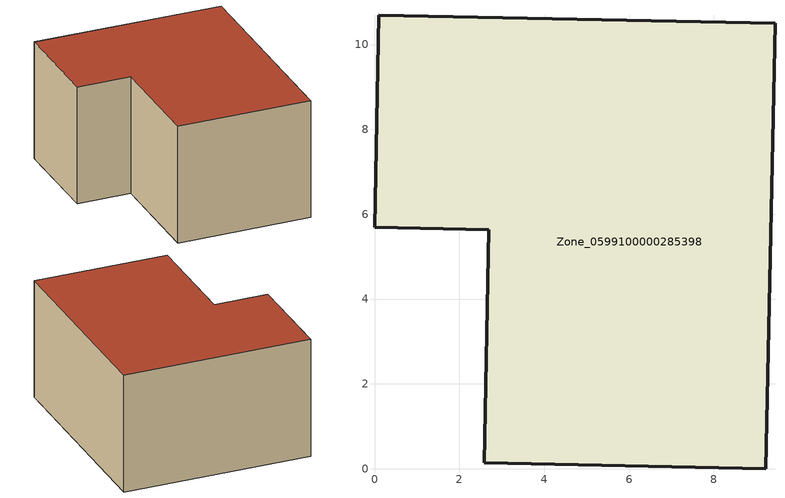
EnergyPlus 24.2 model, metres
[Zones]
Zone_0599100000285398
 floor ground (C_G): 9.44,10.5 9.22,0 2.58,0.14 2.69,5.64 0,5.69 0.1,10.69 z3.23
 wall outside (C_F): 9.22,0 9.44,10.5 0.1,10.69 0,5.69 2.69,5.64 2.58,0.14 9.22,0 z3.23:9.26
 roof outside (C_R): 2.58,0.14 9.22,0 9.44,10.5 0.1,10.69 0,5.69 2.69,5.64 z9.26
[BUILDING]
Pand.0599100000285398: North Axis=0; Terrain=City; Loads Convergence Tolerance Value=0.04; Temperature Convergence Tolerance Value=0.4; Solar Distribution=FullExterior; Maximum Number of Warmup Days=25; Minimum Number of Warmup Days=1
[Site:Location]
Rotterdam.The.Hague.AP_ZH_NLD Design_Conditions: Latitude=51.96; Longitude=4.45; Time Zone=1; Elevation=-4.5
[SITE:GROUNDTEMPERATURE:BUILDINGSURFACE]
18, 18, 18, 18, 18, 18, 18, 18, 18, 18, 18, 18
[MATERIAL] Thermal Absorptance=0.9; Solar Absorptance=0.7; Visible Absorptance=0.7
Name | Roughness | Thickness | Conductivity | Density | Specific Heat
G.TC.1946-1964 | MediumSmooth | 0.15 | 1 | 540 | 1210
F.TC.1946-1964 | Rough | 0.3 | 0.857143 | 1920 | 840
R.TC.1946-1964 | MediumRough | 0.2 | 0.235294 | 1500 | 1000
[CONSTRUCTION]
C_G: G.TC.1946-1964
C_F: F.TC.1946-1964
C_R: R.TC.1946-1964
[ZONE]
Zone_0599100000285398: Type=1; Multiplier=1; Ceiling Height=Autocalculate; Volume=Autocalculate; Floor Area=autocalculate; Part of Total Floor Area=Yes
[ZONEINFILTRATION:DESIGNFLOWRATE]
Infil_Zone_0599100000285398: Zone or ZoneList or Space or SpaceList=Zone_0599100000285398; Schedule=AlwaysOn; Design Flow Rate Calculation Method=Flow/Area; Flow Rate per Floor Area=0.003; Constant Term Coefficient=1; Temperature Term Coefficient=0; Velocity Term Coefficient=0; Velocity Squared Term Coefficient=0
[HVACTEMPLATE:ZONE:IDEALLOADSAIRSYSTEM]
Zone_0599100000285398: Maximum Heating Supply Air Temperature=50; Minimum Cooling Supply Air Temperature=13; Maximum Heating Supply Air Humidity Ratio=0.0156; Minimum Cooling Supply Air Humidity Ratio=0.0077; Heating Limit=NoLimit; Cooling Limit=NoLimit; Dehumidification Control Type=ConstantSensibleHeatRatio; Cooling Sensible Heat Ratio=0.7; Dehumidification Setpoint=60; Humidification Control Type=None; Humidification Setpoint=30; Outdoor Air Method=None; Outdoor Air Flow Rate per Person=0.00944; Outdoor Air Flow Rate per Zone Floor Area=0; Outdoor Air Flow Rate per Zone=0; Demand Controlled Ventilation Type=None; Outdoor Air Economizer Type=NoEconomizer; Heat Recovery Type=None; Sensible Heat Recovery Effectiveness=0.7; Latent Heat Recovery Effectiveness=0.65
[ZONECONTROL:THERMOSTAT]
ThermostatControl_Zone_0599100000285398: Zone or ZoneList=Zone_0599100000285398; Control Type Schedule=DualSetpointControlType; Control 1=Thermostat_Zone_0599100000285398; Temperature Difference Between Cutout And Setpoint=0
[THERMOSTATSETPOINT:DUALSETPOINT]
Thermostat_Zone_0599100000285398: Heating Setpoint Temperature Schedule=HeatingSetpoint_Zone_0599100000285398; Cooling Setpoint Temperature Schedule=CoolingSetpoint_Zone_0599100000285398
[SCHEDULE:COMPACT]
HeatingSetpoint_Zone_0599100000285398: Through: 12/31, For: AllDays, Until: 24:00, 21
CoolingSetpoint_Zone_0599100000285398: Through: 12/31, For: AllDays, Until: 24:00, 24
DualSetpointControlType: Through: 12/31, For: AllDays, Until: 24:00, 4
AlwaysOn: Through: 12/31, For: AllDays, Until: 24:00, 1
